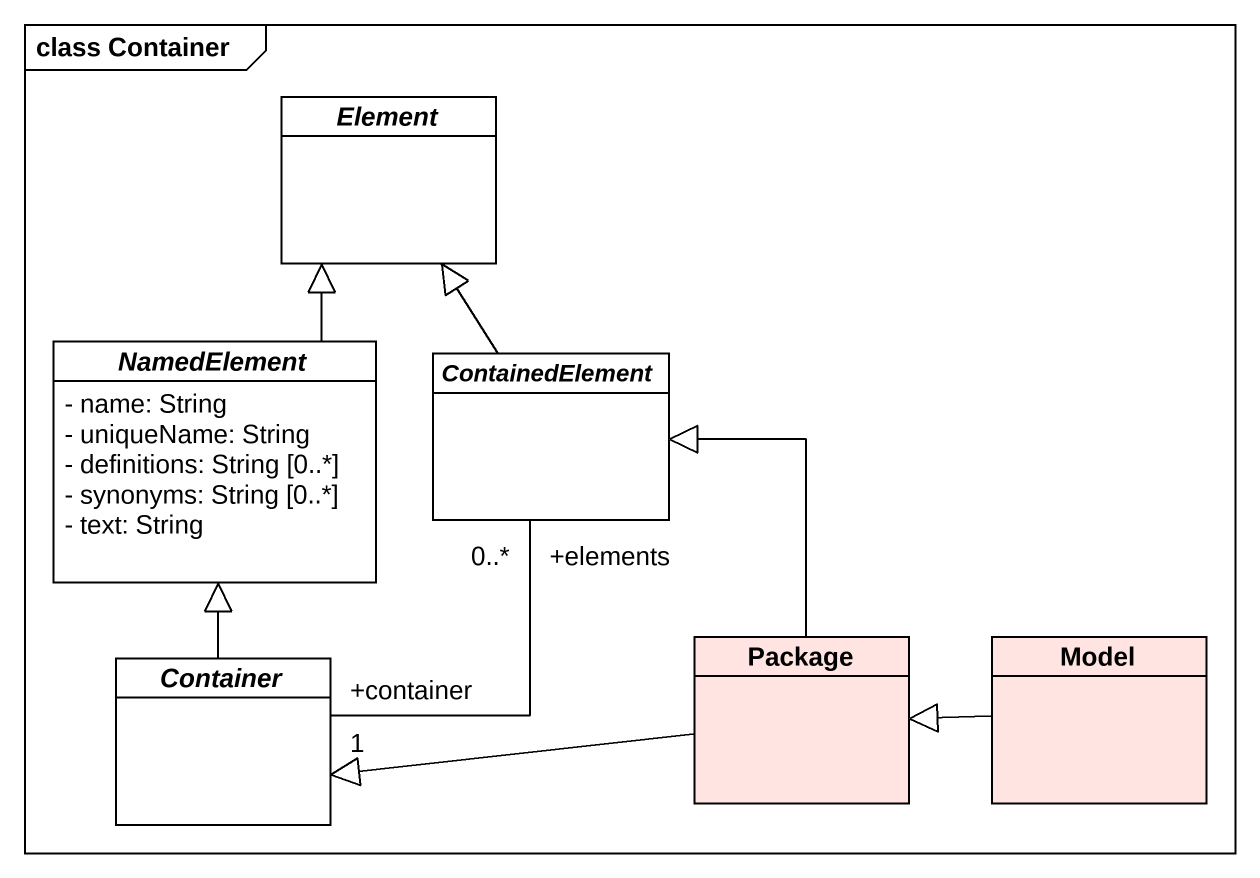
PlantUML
@startuml
mainframe class Container
hide circle
hide empty members
skinparam classAttributeIconSize 0
abstract class Element #FFFFFF
abstract class NamedElement #FFFFFF {
  - name: String
  - uniqueName: String
  - definitions: String [0..*]
  - synonyms: String [0..*]
  - text: String
}
abstract class ContainedElement #FFFFFF
abstract class Container #FFFFFF
class "Package" as Package_ #FFE4E1
class Model #FFE4E1
NamedElement -up-|> Element
ContainedElement -up-|> Element
Container -up-|> NamedElement
Container "+container\n1" -up- "+elements\n0..*" ContainedElement
Package_ -up-|> ContainedElement
Package_ -left-|> Container
Model -left-|> Package_
@enduml
